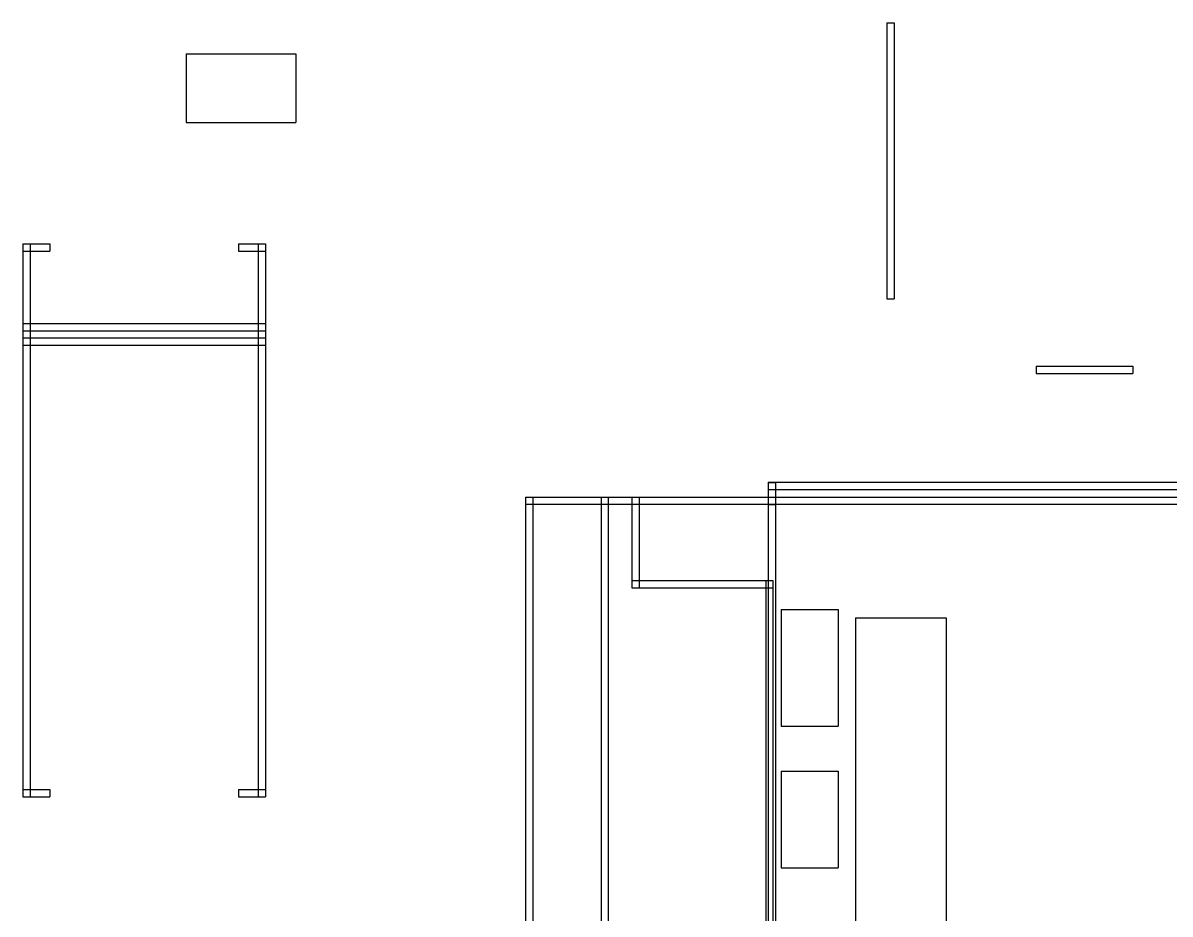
# Model space of a CAD drawing. Header units: metres. Extents: x 0 to 5834, y -4040 to 50.
# Drawn here: x 4562 to 5318, y -1506 to -919 of the extents above; entities that cross this region are included whole.
import ezdxf

# ---------------------------------------------------------------- set-up
doc = ezdxf.new("R2010")
doc.units = ezdxf.units.M

msp = doc.modelspace()

# ---------------------------------------------------------------- linework, layer by layer
at = {"layer": '1'}
for p, q in [((5131.748031, -918.590551), (5136.472441, -918.590551)), ((5131.748031, -918.590551), (5131.748031, -1100.480315)), ((5136.472441, -918.590551), (5136.472441, -1100.480315)), ((4670.035433, -938.866142), (4742.279528, -938.866142)), ((4670.035433, -938.866142), (4670.035433, -984.141732)), ((4742.279528, -938.866142), (4742.279528, -984.141732)), ((4670.035433, -984.141732), (4742.279528, -984.141732)), ((4562.456693, -1064.259843), (4580.173228, -1064.259843)), ((4562.456693, -1064.259843), (4562.456693, -1068.984252)), ((4562.456693, -1064.259843), (4567.181102, -1064.259843)), ((4562.456693, -1064.259843), (4562.456693, -1428.826772)), ((4567.181102, -1064.259843), (4567.181102, -1428.826772)), ((4580.173228, -1064.259843), (4580.173228, -1068.984252)), ((4704.582677, -1064.259843), (4722.299213, -1064.259843)), ((4704.582677, -1064.259843), (4704.582677, -1068.984252)), ((4717.574803, -1064.259843), (4722.299213, -1064.259843)), ((4717.574803, -1064.259843), (4717.574803, -1428.826772)), ((4722.299213, -1064.259843), (4722.299213, -1068.984252)), ((4722.299213, -1064.259843), (4722.299213, -1428.826772)), ((4562.456693, -1068.984252), (4580.173228, -1068.984252)), ((4704.582677, -1068.984252), (4722.299213, -1068.984252)), ((5131.748031, -1100.480315), (5136.472441, -1100.480315)), ((4562.456693, -1116.818898), (4722.299213, -1116.818898)), ((4562.456693, -1116.818898), (4562.456693, -1121.543307)), ((4722.299213, -1116.818898), (4722.299213, -1121.543307)), ((4562.456693, -1121.543307), (4722.299213, -1121.543307)), ((4562.456693, -1121.543307), (4722.299213, -1121.543307)), ((4562.456693, -1121.543307), (4562.456693, -1126.267717)), ((4562.456693, -1126.267717), (4722.299213, -1126.267717)), ((4562.456693, -1126.267717), (4562.456693, -1130.992126)), ((4562.456693, -1126.267717), (4722.299213, -1126.267717)), ((4722.299213, -1121.543307), (4722.299213, -1126.267717)), ((4722.299213, -1126.267717), (4722.299213, -1130.992126)), ((4562.456693, -1130.992126), (4722.299213, -1130.992126)), ((5230.173228, -1144.968504), (5293.952756, -1144.968504)), ((5230.173228, -1144.968504), (5230.173228, -1149.692913)), ((5293.952756, -1144.968504), (5293.952756, -1149.692913)), ((5230.173228, -1149.692913), (5293.952756, -1149.692913)), ((5053.598425, -1221.425197), (5613.322835, -1221.425197)), ((5053.598425, -1221.425197), (5053.598425, -1226.267717)), ((5053.598425, -1221.543307), (5058.322835, -1221.543307)), ((5053.598425, -1221.543307), (5053.598425, -1236.031496)), ((5058.322835, -1221.543307), (5058.322835, -1236.031496)), ((4893.637795, -1231.188976), (4898.362205, -1231.188976)), ((4893.637795, -1231.188976), (4893.637795, -1655.598425)), ((4893.637795, -1231.188976), (5758.322835, -1231.188976)), ((4893.637795, -1231.188976), (4893.637795, -1235.913386)), ((4898.362205, -1231.188976), (4898.362205, -1655.598425)), ((4943.480315, -1231.188976), (4948.204724, -1231.188976)), ((4943.480315, -1231.188976), (4943.480315, -1655.204724)), ((4948.204724, -1231.188976), (4948.204724, -1655.204724)), ((4963.716535, -1231.188976), (4968.440945, -1231.188976)), ((4963.716535, -1231.188976), (4963.716535, -1291.031496)), ((4968.440945, -1231.188976), (4968.440945, -1291.031496)), ((5053.598425, -1226.267717), (5613.322835, -1226.267717)), ((5053.598425, -1231.188976), (5058.322835, -1231.188976)), ((5053.598425, -1231.188976), (5053.598425, -1655.598425)), ((5058.322835, -1231.188976), (5058.322835, -1655.598425)), ((4893.637795, -1235.913386), (5758.322835, -1235.913386)), ((5053.598425, -1236.031496), (5058.322835, -1236.031496)), ((4963.716535, -1286.307087), (5056.629921, -1286.307087)), ((4963.716535, -1286.307087), (4963.716535, -1291.031496)), ((4963.716535, -1291.031496), (4968.440945, -1291.031496)), ((4963.716535, -1291.031496), (5056.629921, -1291.031496)), ((5051.905512, -1286.307087), (5056.629921, -1286.307087)), ((5051.905512, -1286.307087), (5051.905512, -1601.267717)), ((5056.629921, -1286.307087), (5056.629921, -1601.267717)), ((5056.629921, -1286.307087), (5056.629921, -1291.031496)), ((5062.161417, -1305.260945), (5099.759843, -1305.260945)), ((5062.161417, -1305.260945), (5062.161417, -1382.313819)), ((5099.759843, -1305.260945), (5099.759843, -1382.313819)), ((5111.177165, -1310.849646), (5170.744094, -1310.849646)), ((5111.177165, -1310.849646), (5111.177165, -1556.725157)), ((5170.744094, -1310.849646), (5170.744094, -1556.725157)), ((5062.161417, -1382.313819), (5099.759843, -1382.313819)), ((5062.161417, -1411.822638), (5099.759843, -1411.822638)), ((5062.161417, -1411.822638), (5062.161417, -1475.752165)), ((5099.759843, -1411.822638), (5099.759843, -1475.752165)), ((4562.456693, -1424.102362), (4580.173228, -1424.102362)), ((4562.456693, -1424.102362), (4562.456693, -1428.826772)), ((4580.173228, -1424.102362), (4580.173228, -1428.826772)), ((4704.582677, -1424.102362), (4722.299213, -1424.102362)), ((4704.582677, -1424.102362), (4704.582677, -1428.826772)), ((4722.299213, -1424.102362), (4722.299213, -1428.826772)), ((4562.456693, -1428.826772), (4567.181102, -1428.826772)), ((4562.456693, -1428.826772), (4580.173228, -1428.826772)), ((4704.582677, -1428.826772), (4722.299213, -1428.826772)), ((4717.574803, -1428.826772), (4722.299213, -1428.826772)), ((5062.161417, -1475.752165), (5099.759843, -1475.752165))]:
    msp.add_line(p, q, dxfattribs=at)

doc.saveas('drawing.dxf')
